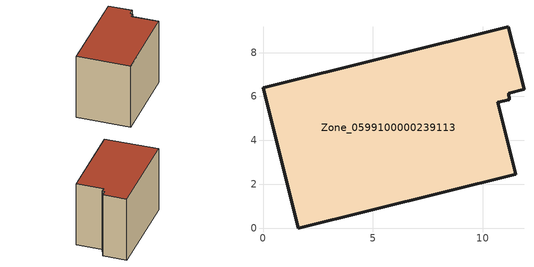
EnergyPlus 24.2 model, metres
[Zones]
Zone_0599100000239113
 floor ground (C_G): 11.19,5.86 10.68,5.73 11.5,2.47 1.6,0 0,6.39 11.16,9.18 11.87,6.32 11.17,6.16 z0
 wall outside (C_F): 1.6,0 11.5,2.47 10.68,5.73 11.19,5.86 11.17,6.16 11.87,6.32 11.16,9.18 0,6.39 1.6,0 z0:8.23
 roof outside (C_R): 10.68,5.73 11.19,5.86 11.17,6.16 11.87,6.32 11.16,9.18 0,6.39 1.6,0 11.5,2.47 z8.23
[BUILDING]
Pand.0599100000239113: North Axis=0; Terrain=City; Loads Convergence Tolerance Value=0.04; Temperature Convergence Tolerance Value=0.4; Solar Distribution=FullExterior; Maximum Number of Warmup Days=25; Minimum Number of Warmup Days=1
[Site:Location]
Rotterdam.The.Hague.AP_ZH_NLD Design_Conditions: Latitude=51.96; Longitude=4.45; Time Zone=1; Elevation=-4.5
[SITE:GROUNDTEMPERATURE:BUILDINGSURFACE]
18, 18, 18, 18, 18, 18, 18, 18, 18, 18, 18, 18
[MATERIAL] Thermal Absorptance=0.9; Solar Absorptance=0.7; Visible Absorptance=0.7
Name | Roughness | Thickness | Conductivity | Density | Specific Heat
G.TI.1975-1991 | MediumSmooth | 0.15 | 0.288461 | 540 | 1210
F.TI.1975-1991 | Rough | 0.3 | 0.230769 | 1920 | 840
R.TI.1975-1991 | MediumRough | 0.2 | 0.153846 | 1500 | 1000
[CONSTRUCTION]
C_G: G.TI.1975-1991
C_F: F.TI.1975-1991
C_R: R.TI.1975-1991
[ZONE]
Zone_0599100000239113: Type=1; Multiplier=1; Ceiling Height=Autocalculate; Volume=Autocalculate; Floor Area=autocalculate; Part of Total Floor Area=Yes
[ZONEINFILTRATION:DESIGNFLOWRATE]
Infil_Zone_0599100000239113: Zone or ZoneList or Space or SpaceList=Zone_0599100000239113; Schedule=AlwaysOn; Design Flow Rate Calculation Method=Flow/Area; Flow Rate per Floor Area=0.003; Constant Term Coefficient=1; Temperature Term Coefficient=0; Velocity Term Coefficient=0; Velocity Squared Term Coefficient=0
[HVACTEMPLATE:ZONE:IDEALLOADSAIRSYSTEM]
Zone_0599100000239113: Maximum Heating Supply Air Temperature=50; Minimum Cooling Supply Air Temperature=13; Maximum Heating Supply Air Humidity Ratio=0.0156; Minimum Cooling Supply Air Humidity Ratio=0.0077; Heating Limit=NoLimit; Cooling Limit=NoLimit; Dehumidification Control Type=ConstantSensibleHeatRatio; Cooling Sensible Heat Ratio=0.7; Dehumidification Setpoint=60; Humidification Control Type=None; Humidification Setpoint=30; Outdoor Air Method=None; Outdoor Air Flow Rate per Person=0.00944; Outdoor Air Flow Rate per Zone Floor Area=0; Outdoor Air Flow Rate per Zone=0; Demand Controlled Ventilation Type=None; Outdoor Air Economizer Type=NoEconomizer; Heat Recovery Type=None; Sensible Heat Recovery Effectiveness=0.7; Latent Heat Recovery Effectiveness=0.65
[ZONECONTROL:THERMOSTAT]
ThermostatControl_Zone_0599100000239113: Zone or ZoneList=Zone_0599100000239113; Control Type Schedule=DualSetpointControlType; Control 1=Thermostat_Zone_0599100000239113; Temperature Difference Between Cutout And Setpoint=0
[THERMOSTATSETPOINT:DUALSETPOINT]
Thermostat_Zone_0599100000239113: Heating Setpoint Temperature Schedule=HeatingSetpoint_Zone_0599100000239113; Cooling Setpoint Temperature Schedule=CoolingSetpoint_Zone_0599100000239113
[SCHEDULE:COMPACT]
HeatingSetpoint_Zone_0599100000239113: Through: 12/31, For: AllDays, Until: 24:00, 21
CoolingSetpoint_Zone_0599100000239113: Through: 12/31, For: AllDays, Until: 24:00, 24
DualSetpointControlType: Through: 12/31, For: AllDays, Until: 24:00, 4
AlwaysOn: Through: 12/31, For: AllDays, Until: 24:00, 1
